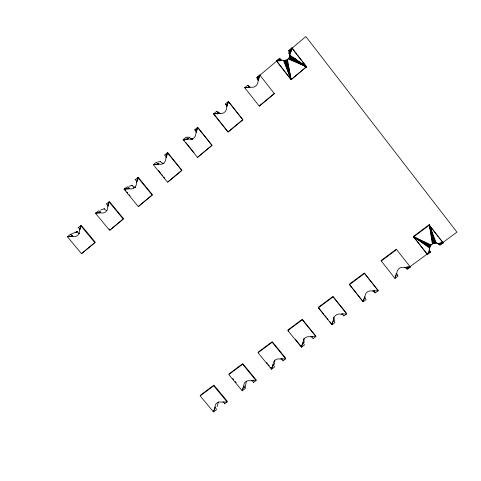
<?xml version="1.0" encoding="UTF-8"?>
<svg xmlns="http://www.w3.org/2000/svg" width="481" height="481" viewBox="0 0 481 481"><rect width="100%" height="100%" fill="white"/><g stroke="black" fill="none" stroke-linecap="round" stroke-linejoin="round"><path stroke-width="0.72" d="M288.889 50.559L289.201 50.998L291.985 47.956L290.049 53.151A6.115 5.868 -72.2 0 1 290.109 55.02L289.352 57.383L287.476 59.47L291.107 79.744L306.553 66.733L291.985 47.956L288.889 50.559L288.967 53.782M291.985 48.244L289.207 51.275A6.097 5.85 -72.2 0 1 289.911 52.832L291.985 47.956L289.911 52.561L290.049 53.421L291.985 48.244L296.759 54.395M274.537 364.418L274.837 360.311M246.356 381.337L244.973 388.774L242.208 390.806L228.794 374.579L242.646 364.255L256.084 380.591L253.301 382.642L253.409 381.962A5.351 5.05 16 0 0 251.882 380.687M414.694 237.133L413.359 236.508L427.495 254.455L429.581 249.735A5.88 5.574 -22.1 0 1 429.581 248.01L431.102 244.967A5.88 5.574 -22.1 0 1 432.341 243.963L434.457 243.152L436.255 243.091A5.88 5.574 -22.1 0 1 437.963 243.554L443.235 242.875L429.022 224.837L413.359 236.508L427.092 254.112L429.924 251.407A5.862 5.562 -22.1 0 1 429.28 249.952M80.712 225.631L79.377 231.295A5.507 5.201 52.7 0 1 73.19 236.484L67.442 236.79L81.481 253.625L94.781 242.58L80.712 225.631L78.048 227.874L78.656 227.621A5.495 5.183 52.7 0 1 79.822 229.942L80.676 227.339M108.995 201.846L107.6 207.606A5.568 5.309 56 0 1 101.287 212.903L95.454 213.233L109.566 230.309L123.142 219.035L108.995 201.846L106.277 204.13L106.812 203.95A5.556 5.291 56 0 1 107.978 206.301L108.862 203.655M137.885 177.555L136.418 183.417A5.634 5.411 60.8 0 1 129.972 188.829L124.05 189.183L138.233 206.499L152.098 194.991L137.885 177.555L135.107 179.888L135.558 179.774A5.616 5.399 60.8 0 1 136.724 182.161L138.33 177.447L152.501 194.829L138.678 206.313M167.382 152.742L165.855 158.718A5.7 5.519 68.1 0 1 159.271 164.237L153.259 164.622L167.514 182.191L181.674 170.43L167.382 152.742L164.55 155.129L164.923 155.086A5.688 5.507 68.2 0 1 166.083 157.509L167.039 154.762M197.523 127.393L195.923 133.477A5.784 5.622 78.6 0 1 189.195 139.123L183.093 139.532L197.414 157.359L211.887 145.346L197.523 127.393L194.625 129.834L196.789 130.074M228.325 101.491L226.647 107.69A5.88 5.712 -89.4 0 1 219.775 113.462L213.576 113.895L227.97 131.986L242.755 119.709L228.325 101.491L225.361 103.986L227.477 105.165M259.806 75.018L258.05 81.337A5.988 5.79 -79.2 0 1 251.022 87.229L244.727 87.698L259.289 106.163L274.356 93.657L259.806 75.018L256.776 77.567L258.55 80.676M217.093 406.74L218.422 401.954M213.492 411.934L215.013 406.752A5.303 4.966 19.6 0 1 221.344 402.08L227.092 401.93L213.714 385.81L200.138 395.923L213.492 411.934L216.203 409.944L216.408 409.199A5.291 4.954 19.6 0 1 215.338 407.028L213.708 411.183M242.208 390.806L243.789 385.534A5.363 5.063 16 0 1 250.252 380.766L256.084 380.591M271.512 369.246L273.16 363.877A5.429 5.159 11.3 0 1 279.756 359.012L285.672 358.82L272.174 342.256L258.038 352.789L271.512 369.246L274.332 367.165L274.38 366.528A5.411 5.147 11.3 0 1 273.31 364.297L271.567 368.596L270.641 367.466M301.419 347.234L303.138 341.775A5.501 5.249 5.4 0 1 309.872 336.808L315.879 336.592L302.315 319.799L287.885 330.555L301.419 347.234L304.299 345.117L304.263 344.528A5.483 5.237 5.4 0 1 303.192 342.268L301.389 346.645L295.34 339.189M331.95 324.765L333.742 319.21A5.58 5.339 -1.7 0 1 340.614 314.141L346.711 313.901L333.092 296.873L318.356 307.852L331.95 324.765L334.89 322.601L334.764 322.078A5.562 5.327 -1.8 0 1 333.7 319.781L332.1 323.599M363.125 301.821L364.989 296.17A5.67 5.423 -9.3 0 1 372.011 290.993L378.204 290.728L364.52 273.455L349.471 284.668L363.125 301.821L366.131 299.615L365.909 299.152A5.652 5.411 -9.3 0 1 364.851 296.819L362.914 301.353L349.302 284.247L364.309 273.064L377.952 290.29M394.967 278.391L396.909 272.637A5.772 5.501 -16.3 0 1 404.082 267.346L410.371 267.057L396.314 249.206L380.988 260.63L394.967 278.391L398.034 276.136L396.001 273.563M197.559 128.132L196.08 132.329A5.766 5.604 78.7 0 0 194.913 129.864M242.346 390.109L244.029 385.876A5.351 5.05 16 0 0 245.1 388.077M395.232 276.665L396.669 273.364A5.754 5.489 -16.3 0 0 397.721 275.733M67.442 236.79L70.088 234.566L77.417 231.451L75.878 232.744M95.454 213.233L98.707 210.762A5.556 5.291 56 0 0 100.776 212.343L96.014 213.023M124.05 189.183L127.285 186.73A5.616 5.399 60.8 0 0 129.371 188.336L124.537 189.045L125.95 190.771M153.259 164.622L156.469 162.193A5.688 5.507 68.2 0 0 158.574 163.817L153.661 164.55M183.093 139.532L186.279 137.127A5.766 5.604 78.7 0 0 188.408 138.768L183.411 139.538L184.331 140.68M213.576 113.895L216.51 111.424L219.114 112.452L217.412 113.883M244.727 87.698L247.727 85.173L249.26 87.133M256.878 77.76L279.677 58.592L280.02 58.995A6.097 5.85 -72.2 0 0 281.86 60.299M288.895 50.836L305.868 36.568L456.95 232.137L439.628 244.883L439.297 244.504A5.862 5.562 -22.1 0 0 438.035 243.506L437.524 243.248M71.134 236.484L72.27 235.528M75.685 232.66L76.822 231.704L78.349 232.984L79.69 233.435M99.495 212.662L100.643 211.7M127.928 188.78L129.07 187.824M156.92 164.43L158.051 163.48M187.061 139.117L188.191 138.167M217.196 113.799L218.903 112.368M248.166 87.789L249.134 86.977A5.796 5.604 -78.9 0 0 249.465 87.362M257.888 79.624L258.868 78.8M288.961 53.523L291.456 51.431M259.193 106.06L274.302 93.512M287.488 59.722L283.568 60.51A6.115 5.868 -72.2 0 1 281.83 60.053L276.575 60.919L279.99 58.742L279.641 58.339L276.575 60.919L291.107 79.557L306.553 66.733L290.115 55.285M82.077 253.307L95.34 242.292L81.313 225.391M167.875 182.071L181.992 170.346L167.749 152.705M197.697 157.311L212.121 145.328L197.805 127.435M200.391 395.214L213.931 385.131L227.272 401.202M228.968 373.917L242.779 363.63L256.187 379.918M258.129 352.188L272.228 341.684L285.69 358.201M381.253 260.985L396.627 249.531M436.255 243.091L429.437 225.09L413.726 236.796L429.581 248.01M406.932 268.951L430.339 251.737L430.633 252.146L427.495 254.455M227.092 401.93L224.362 403.938L224.549 403.204A5.291 4.954 19.6 0 0 223.04 401.942M285.672 358.82L282.828 360.912L282.852 360.287A5.411 5.147 11.3 0 0 280.838 358.748L282.227 358.592M315.879 336.592L312.975 338.732L312.909 338.161A5.483 5.237 5.4 0 0 310.876 336.604L312.283 336.441M346.711 313.901L343.747 316.083L343.596 315.572A5.562 5.327 -1.8 0 0 341.546 313.997L342.977 313.828M378.204 290.728L375.174 292.953L374.122 291.041M410.371 267.057L407.275 269.33L405.802 267.701M439.111 237.836L443.235 242.875L440.073 245.196L436.724 242.851M439.297 244.504L442.779 242.568L440.806 242.821M100.535 210.095L104.611 208.61M128.86 186.291L132.365 185.305M137.061 179.395L138.035 179.154M442.779 242.568L438.035 243.506L438.474 243.813L443.235 242.875M157.966 163.805L157.582 163.871L159.043 163.78M278.583 60.84L279.894 60.624M244.865 87.861L250.024 87.031A5.97 5.772 -79.2 0 1 247.859 85.341M157.774 161.983L160.684 161.52M68.08 236.514L72.769 235.864A5.495 5.183 52.7 0 1 70.719 234.301M407.064 267.057L410.016 266.684L406.607 268.572A5.754 5.489 -16.3 0 0 404.846 267.334M374.314 290.734L372.865 290.909A5.652 5.411 -9.3 0 1 374.927 292.508M166.149 154.942L167.352 154.81M252.086 380.369L253.457 380.218M190.951 139.274L192.43 139.171M133.273 187.331L135.426 187.199M78.331 233.417L79.72 233.345M187.307 137.163L189.598 137.241M163.408 163.504L163.961 163.594L161.875 162.909L160.311 161.58M192.989 139.262L190.879 138.576L189.304 137.229M135.528 187.422L133.465 186.748L131.914 185.432M106.986 210.546L105.628 210.101L104.088 208.802M290.013 55.904L306.553 66.733L288.311 59.025M305.152 66.366L306.505 66.961L302.495 61.784M289.851 56.511L306.553 66.733L288.696 58.61M289.628 57.095L306.553 66.733L289.045 58.147M304.515 65.957L306.505 66.961L304.196 65.218M296.212 60.624L297.529 61.327L296.374 60.498M430.411 245.851L413.726 236.796L431.102 244.967L430.687 244.655M289.352 57.383L306.553 66.733M414.616 237.241L413.359 236.508L414.574 237.367M429.888 246.879L413.359 236.508L429.701 247.438L429.286 247.12M296.35 60.588L297.529 61.327M304.112 65.458L306.505 66.961M220.49 113.732L219.613 113.107M294.865 58.454L296.049 59.247M435.221 242.743L435.654 243.049L429.437 225.09L432.341 243.963M434.62 242.767L435.052 243.073L429.437 225.09L432.822 243.699M434.03 242.845L434.457 243.152L429.437 225.09L433.339 243.47L432.912 243.164M430.321 245.076L430.742 245.388L413.726 236.796L430.122 246.35L429.707 246.031M301.882 63.48L303.036 64.346M428.848 250.721L430.633 252.146M109.145 228.914L110.083 230.05L123.623 218.807L109.524 201.665M232.792 378.547L233.748 379.701M235.179 381.433L236.135 382.593M126.894 191.919L127.838 193.073M129.251 194.799L130.195 195.947M266.468 362.373L267.394 363.504M268.32 364.634L269.246 365.77M158.249 170.202L160.54 173.028M161.454 174.158L162.374 175.288M163.75 176.984L164.664 178.114M288.822 331.156L287.891 330.008L302.284 319.288L315.807 336.033M185.714 142.4L194.011 152.724M323.887 314.346L318.278 307.365L332.966 296.416L346.554 313.402M324.819 315.512L326.22 317.256M327.158 318.416L328.09 319.582M329.497 321.326L331.83 324.236M297.625 55.513L301.599 60.636M429.022 224.837L429.936 226.016M430.856 227.2L438.191 236.658M258.459 80.495L258.189 80.038M290.572 78.391L291.107 79.744L276.617 61.165L280.02 58.995L279.641 58.339L280.014 61.039M287.001 59.77L291.107 79.557L283.592 60.756M286.508 60.275L291.107 79.557L285.389 60.648M291.107 79.557L285.961 60.486M429.437 225.09L433.886 243.284M333.537 316.985L334.349 320.346M284.199 60.786L291.107 79.744L284.8 60.744M303.86 338.317L304.136 342.604M289.532 54.672L289.526 54.413A5.91 5.676 -72.1 0 1 290.079 56.03M225.559 104.094A5.862 5.694 -89.3 0 1 226.719 106.596L228.511 101.611L242.899 119.775L228.156 132.01L213.804 113.979L218.879 113.179A5.862 5.694 -89.3 0 1 216.739 111.514M259.896 75.222L258.038 80.303A5.97 5.772 -79.2 0 0 257.185 78.187L259.896 75.222"/></g></svg>
